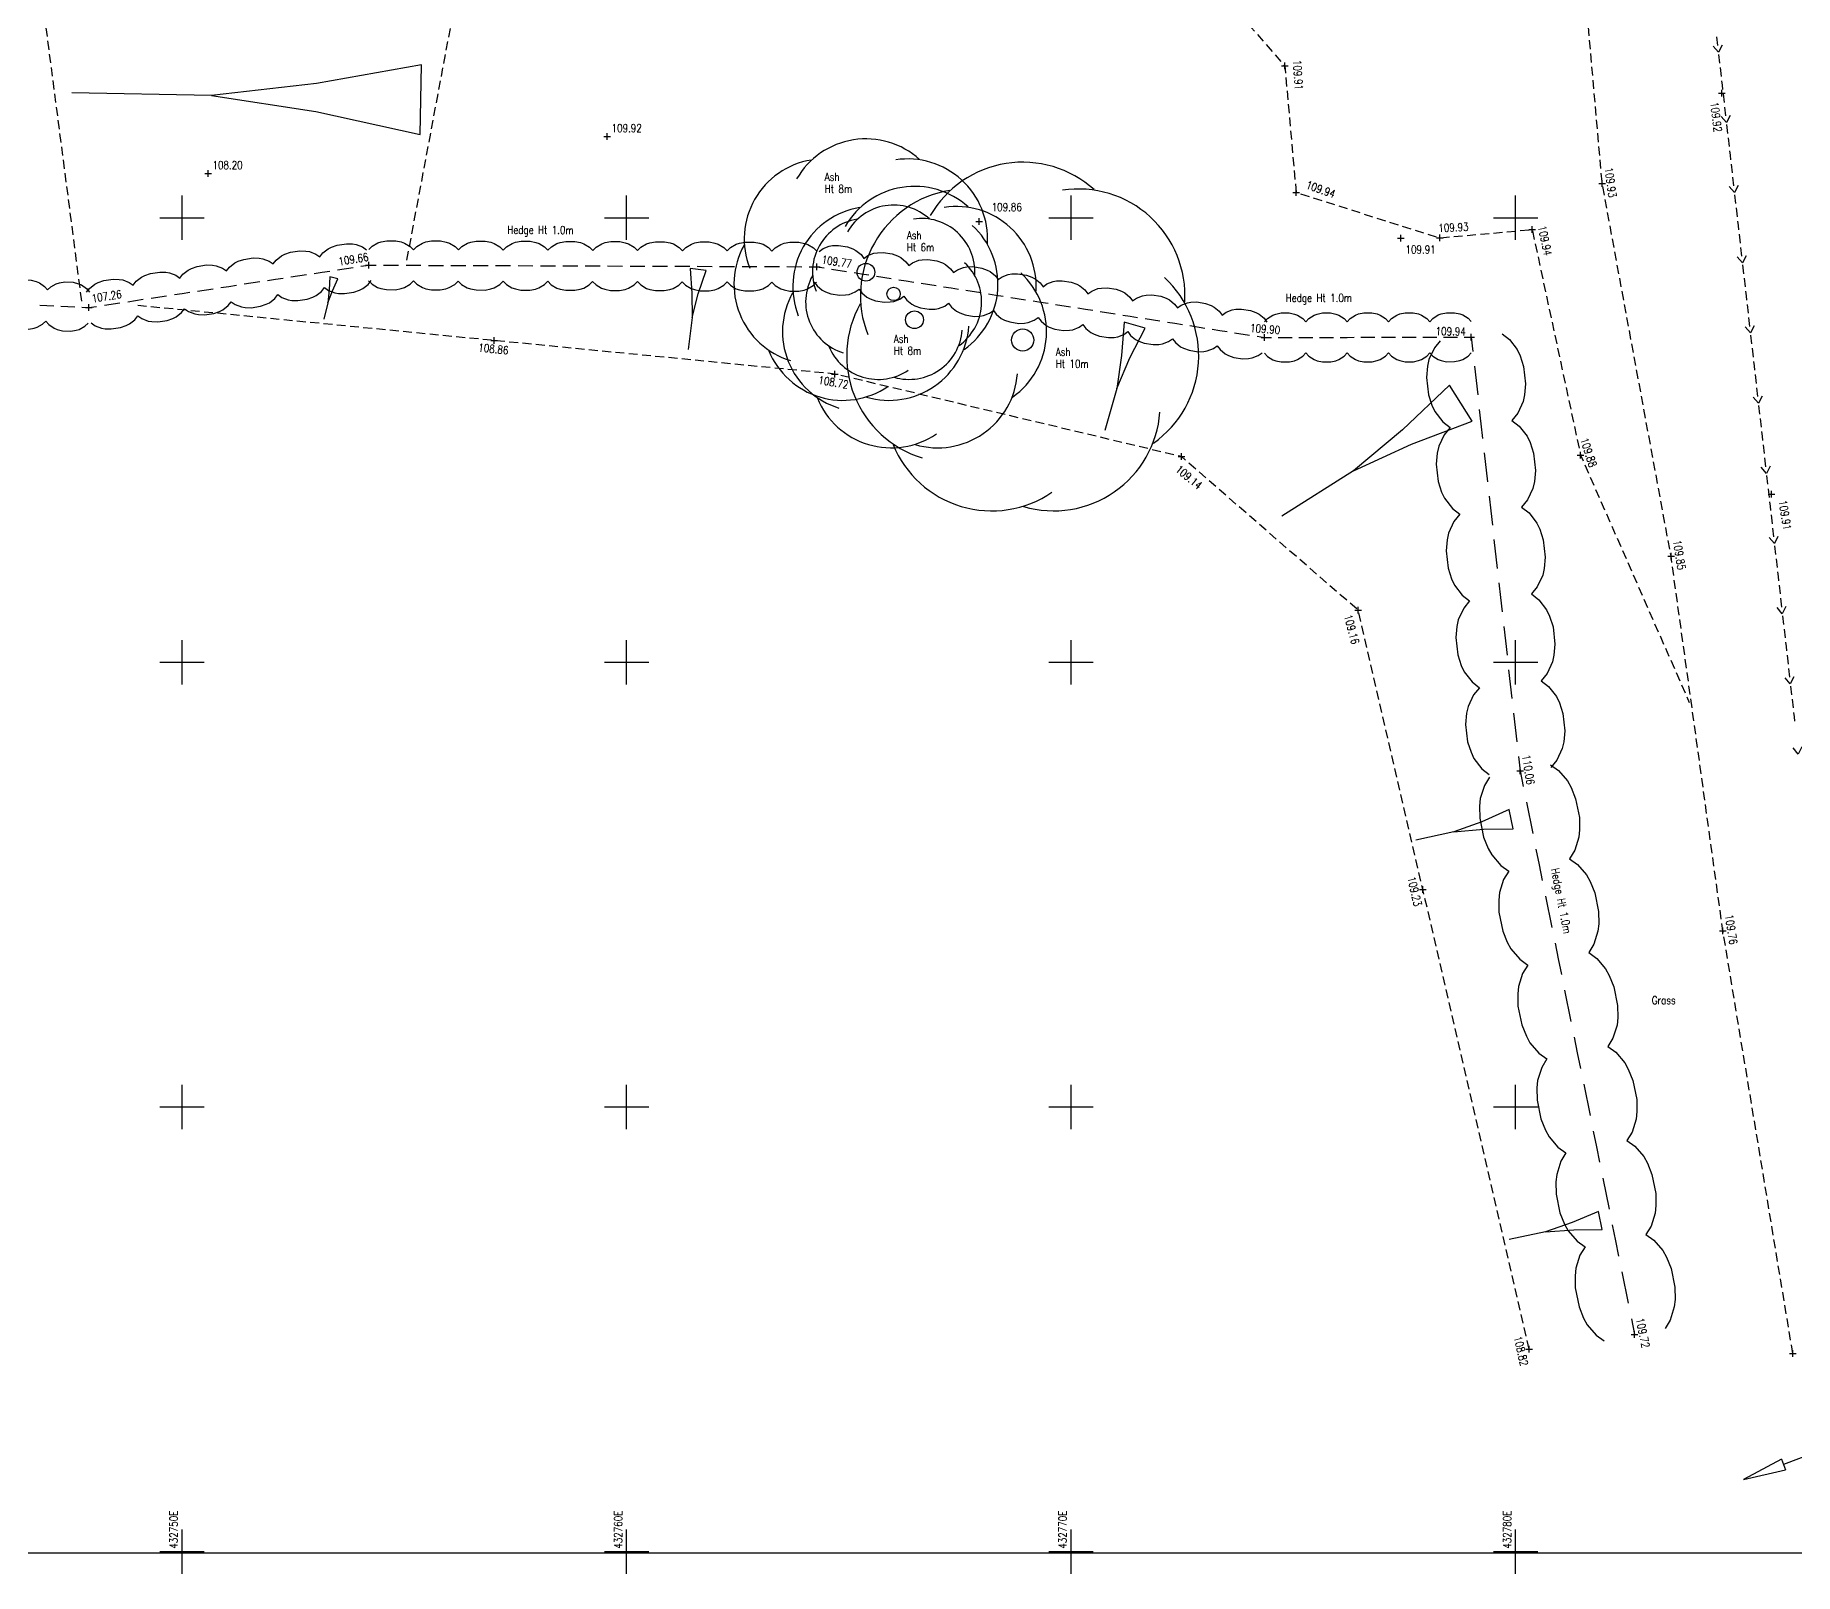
# Model space of a CAD drawing. Extents: x 432717 to 432821, y 221800 to 221881.
# Drawn here: x 432746.69 to 432786.28, y 221799.5 to 221834.1 of the extents above; entities that cross this region are included whole.
import ezdxf
from ezdxf.enums import TextEntityAlignment as Align

# ---------------------------------------------------------------- set-up
doc = ezdxf.new("R2010")
doc.units = 0
doc.header["$LTSCALE"] = 0.1
doc.header["$MEASUREMENT"] = 0
doc.linetypes.add('Dashed', pattern=[3, 2, -1])
doc.layers.get('0').update_dxf_attribs({"linetype": 'CONTINUOUS'})
for name, color, linetype in [('SV_$_Grid', 7, 'CONTINUOUS'), ('SV_Drainage Text', 132, 'CONTINUOUS'), ('SV_Land Form Levels', 7, 'CONTINUOUS'), ('SV_Land Forms', 7, 'CONTINUOUS'), ('SV_Levels (Spot)', 1, 'CONTINUOUS'), ('SV_Misc Text', 7, 'CONTINUOUS'), ('SV_Road Channels', 2, 'CONTINUOUS'), ('SV_Road Levels', 7, 'CONTINUOUS'), ('SV_Trees', 3, 'CONTINUOUS'), ('SV_Trees Text', 3, 'CONTINUOUS'), ('SV_Vegetation', 3, 'CONTINUOUS'), ('SV_Vegetation Levels', 7, 'CONTINUOUS')]:
    doc.layers.add(name, color=color, linetype=linetype)
doc.styles.add('Default', font='RomanS', dxfattribs={"width": 0.8})

# ---------------------------------------------------------------- blocks, each defined once
blk = doc.blocks.new('PT_PLUS')
at = {"color": 0, "linetype": 'Continuous', "flags": 128}
for points in [[(-0.5, 0), (0.5, 0)], [(0, -0.5), (0, 0.5)]]:
    blk.add_lwpolyline(points, dxfattribs=at)
blk = doc.blocks.new('GLOBAL CANOPY')
at = {"color": 62, "linetype": 'Continuous'}
for centre, start, end in [((0.000032, 0.399949), 48, 150), ((-0.312751, 0.249357), 99.4, 201.4), ((0.312815, 0.249357), -3.4, 98.6), ((0.39001, -0.089024), -54.8, 47.2), ((-0.389946, -0.089024), 150.9, 252.9), ((0.173622, -0.360409), -106.3, -4.3), ((-0.173558, -0.360409), -157.7, -55.7)]:
    blk.add_arc(centre, 0.599967, start, end, dxfattribs=at)
blk = doc.blocks.new('ARROW FOUL')
at = {"color": 32, "linetype": 'Continuous', "flags": 128}
for points in [[(0.144394, 0), (0, 0)], [(0.144394, 0), (1.383377, 0)], [(2.063735, 0), (1.383377, 0.093452)], [(1.383377, -0.089226), (1.383377, 0.093452)], [(1.383377, -0.089226), (2.063735, 0)]]:
    blk.add_lwpolyline(points, dxfattribs=at)
blk = doc.blocks.new('GLOBALTADPOLE')
at = {"color": 8, "linetype": 'Continuous', "flags": 128}
for points in [[(0.021, 0.0028), (0, 0.007)], [(0, 0.007), (0, -0.007)], [(0.042, 0), (0.021, 0.0028)], [(0.021, -0.0028), (0.042, 0)], [(0.042, 0), (0.07, 0)], [(0, -0.007), (0.021, -0.0028)]]:
    blk.add_lwpolyline(points, dxfattribs=at)

msp = doc.modelspace()

# ---------------------------------------------------------------- linework, layer by layer
at = {"layer": 'SV_$_Grid', "color": 7, "linetype": 'Continuous', "flags": 128}
msp.add_lwpolyline([(432717.307774, 221799.962952), (432717.307774, 221880.642948), (432821.1047, 221880.642948), (432821.1047, 221799.962952)], close=True, dxfattribs=at)
for points in [[(432750, 221829.5), (432750, 221830.5)], [(432760, 221829.5), (432760, 221830.5)], [(432770, 221829.5), (432770, 221830.5)], [(432780, 221829.5), (432780, 221830.5)], [(432749.5, 221830), (432750.5, 221830)], [(432759.5, 221830), (432760.5, 221830)], [(432769.5, 221830), (432770.5, 221830)], [(432779.5, 221830), (432780.5, 221830)], [(432750, 221819.5), (432750, 221820.5)], [(432760, 221819.5), (432760, 221820.5)], [(432770, 221819.5), (432770, 221820.5)], [(432780, 221819.5), (432780, 221820.5)], [(432749.5, 221820), (432750.5, 221820)], [(432759.5, 221820), (432760.5, 221820)], [(432769.5, 221820), (432770.5, 221820)], [(432779.5, 221820), (432780.5, 221820)], [(432750, 221809.5), (432750, 221810.5)], [(432760, 221809.5), (432760, 221810.5)], [(432770, 221809.5), (432770, 221810.5)], [(432780, 221809.5), (432780, 221810.5)], [(432749.5, 221810), (432750.5, 221810)], [(432759.5, 221810), (432760.5, 221810)], [(432769.5, 221810), (432770.5, 221810)], [(432779.5, 221810), (432780.5, 221810)], [(432750, 221799.5), (432750, 221800.5)], [(432750, 221799.962952), (432750, 221800.462952)], [(432760, 221799.5), (432760, 221800.5)], [(432760, 221799.962952), (432760, 221800.462952)], [(432770, 221799.5), (432770, 221800.5)], [(432770, 221799.962952), (432770, 221800.462952)], [(432780, 221799.5), (432780, 221800.5)], [(432780, 221799.962952), (432780, 221800.462952)], [(432749.5, 221800), (432750.5, 221800)], [(432759.5, 221800), (432760.5, 221800)], [(432769.5, 221800), (432770.5, 221800)], [(432779.5, 221800), (432780.5, 221800)]]:
    msp.add_lwpolyline(points, dxfattribs=at)
at = {"layer": 'SV_Drainage Text', "color": 32, "linetype": 'Continuous'}
for p, q in [((432784.522946, 221834.067028), (432784.545396, 221833.869936)), ((432784.568031, 221833.671221), (432784.590481, 221833.474129)), ((432784.601706, 221833.375583), (432784.624156, 221833.17849)), ((432784.669056, 221832.784306), (432784.691506, 221832.587213)), ((432784.702732, 221832.488667), (432784.725182, 221832.291575)), ((432784.747817, 221832.09286), (432784.770267, 221831.895767)), ((432784.781492, 221831.797221), (432784.803942, 221831.600129)), ((432784.848842, 221831.205944), (432784.871292, 221831.008852)), ((432784.882517, 221830.910306), (432784.904967, 221830.713213)), ((432784.927602, 221830.514498), (432784.950052, 221830.317406)), ((432784.961277, 221830.21886), (432784.983727, 221830.021767)), ((432785.028628, 221829.627583), (432785.051078, 221829.43049)), ((432785.062303, 221829.331944), (432785.084753, 221829.134852)), ((432785.107388, 221828.936137), (432785.129838, 221828.739044)), ((432785.141063, 221828.640498), (432785.163513, 221828.443406)), ((432785.208413, 221828.049221), (432785.230863, 221827.852129)), ((432785.242088, 221827.753583), (432785.264538, 221827.55649)), ((432785.287173, 221827.357775), (432785.309623, 221827.160683)), ((432785.320848, 221827.062137), (432785.343299, 221826.865044)), ((432785.388199, 221826.47086), (432785.410649, 221826.273767)), ((432785.421874, 221826.175221), (432785.444324, 221825.978129)), ((432785.466959, 221825.779414), (432785.489409, 221825.582322)), ((432785.500634, 221825.483775), (432785.523084, 221825.286683)), ((432785.567984, 221824.892498), (432785.590434, 221824.695406)), ((432785.601659, 221824.59686), (432785.62411, 221824.399767)), ((432785.646744, 221824.201052), (432785.669195, 221824.00396)), ((432785.68042, 221823.905414), (432785.70287, 221823.708322)), ((432785.74777, 221823.314137), (432785.77022, 221823.117045)), ((432785.781445, 221823.018498), (432785.803895, 221822.821406)), ((432785.82653, 221822.622691), (432785.84898, 221822.425599)), ((432785.860205, 221822.327052), (432785.882655, 221822.12996)), ((432785.927555, 221821.735775), (432785.950006, 221821.538683)), ((432785.961231, 221821.440137), (432785.983681, 221821.243045)), ((432786.006316, 221821.04433), (432786.028766, 221820.847237)), ((432786.039991, 221820.748691), (432786.062441, 221820.551599)), ((432786.107341, 221820.157414), (432786.129791, 221819.960322)), ((432786.141016, 221819.861775), (432786.163466, 221819.664683)), ((432786.186101, 221819.465968), (432786.208551, 221819.268876)), ((432786.219776, 221819.17033), (432786.242226, 221818.973237))]:
    msp.add_line(p, q, dxfattribs=at)
at = {"layer": 'SV_Drainage Text', "color": 32, "linetype": 'Continuous', "flags": 128}
for points in [[(432784.644834, 221833.880544), (432784.562453, 221833.72019), (432784.446119, 221833.857909)], [(432784.635381, 221833.079944), (432784.646606, 221832.981398), (432784.657831, 221832.882852)], [(432784.82462, 221832.302182), (432784.742239, 221832.141828), (432784.625905, 221832.279547)], [(432784.815167, 221831.501583), (432784.826392, 221831.403036), (432784.837617, 221831.30449)], [(432785.004406, 221830.723821), (432784.922024, 221830.563467), (432784.805691, 221830.701186)], [(432784.994952, 221829.923221), (432785.006177, 221829.824675), (432785.017403, 221829.726129)], [(432785.184191, 221829.145459), (432785.10181, 221828.985106), (432784.985476, 221829.122824)], [(432785.174738, 221828.34486), (432785.185963, 221828.246314), (432785.197188, 221828.147767)], [(432785.363977, 221827.567098), (432785.281595, 221827.406744), (432785.165262, 221827.544463)], [(432785.354524, 221826.766498), (432785.365749, 221826.667952), (432785.376974, 221826.569406)], [(432785.543762, 221825.988736), (432785.461381, 221825.828383), (432785.345047, 221825.966102)], [(432785.534309, 221825.188137), (432785.545534, 221825.089591), (432785.556759, 221824.991044)], [(432785.723548, 221824.410375), (432785.641167, 221824.250021), (432785.524833, 221824.38774)], [(432785.714095, 221823.609775), (432785.72532, 221823.511229), (432785.736545, 221823.412683)], [(432785.903333, 221822.832014), (432785.820952, 221822.67166), (432785.704618, 221822.809379)], [(432785.89388, 221822.031414), (432785.905105, 221821.932868), (432785.91633, 221821.834322)], [(432786.083119, 221821.253652), (432786.000738, 221821.093298), (432785.884404, 221821.231017)], [(432786.073666, 221820.453052), (432786.084891, 221820.354506), (432786.096116, 221820.25596)], [(432786.262905, 221819.675291), (432786.180523, 221819.514937), (432786.06419, 221819.652656)], [(432786.253451, 221818.874691), (432786.264676, 221818.776145), (432786.275902, 221818.677599)], [(432786.44269, 221818.096929), (432786.360309, 221817.936575), (432786.243975, 221818.074294)]]:
    msp.add_lwpolyline(points, dxfattribs=at)
at = {"layer": 'SV_Land Forms', "color": 1, "linetype": 'Dashed', "flags": 128}
msp.add_lwpolyline([(432777.267619, 221847.172699), (432776.842158, 221846.221104), (432771.738694, 221845.625754), (432769.017029, 221843.382939), (432762.47134, 221843.304265), (432758.828403, 221840.108615), (432756.094106, 221834.611227), (432755.044416, 221829.017397)], dxfattribs=at)
at = {"layer": 'SV_Land Forms', "color": 4, "linetype": 'Dashed', "flags": 128}
for points in [[(432747.742827, 221828.12488), (432746.751982, 221835.7354), (432747.843105, 221842.029819), (432750.462642, 221845.34694), (432753.094537, 221846.469512)], [(432780.308847, 221804.554189), (432777.91431, 221814.890713), (432776.459452, 221821.170916), (432772.482515, 221824.626161), (432764.685415, 221826.484411), (432757.021752, 221827.237292), (432748.92396, 221828.032821)]]:
    msp.add_lwpolyline(points, dxfattribs=at)
at = {"layer": 'SV_Road Channels', "color": 3, "linetype": 'Dashed', "flags": 128}
for points in [[(432786.236869, 221804.455655), (432784.664293, 221813.962052), (432783.496832, 221822.385686), (432781.949155, 221830.766205), (432781.347178, 221837.572947), (432781.139751, 221843.3598), (432781.148811, 221845.769522), (432781.005212, 221846.454196), (432780.51232, 221846.860531), (432780.020513, 221847.154529), (432779.899226, 221847.345797), (432779.95065, 221847.768362), (432780.776668, 221848.985313), (432781.30398, 221850.486085), (432781.632419, 221852.769767)], [(432780.985619, 221842.882459), (432778.762515, 221842.438058), (432775.006633, 221842.145456), (432774.60885, 221840.851776), (432772.833545, 221840.085941), (432773.476416, 221834.928957), (432774.80789, 221833.416098), (432775.062602, 221830.565993), (432778.292036, 221829.547009), (432780.372241, 221829.732847), (432781.461189, 221824.660355), (432783.907445, 221819.097998)]]:
    msp.add_lwpolyline(points, dxfattribs=at)
at = {"layer": 'SV_Trees', "color": 32, "linetype": 'Continuous'}
for centre, radius in [((432765.384298, 221828.77321), 0.2), ((432766.007686, 221828.284031), 0.15), ((432766.477221, 221827.70487), 0.2), ((432768.91112, 221827.247989), 0.25)]:
    msp.add_circle(centre, radius, dxfattribs=at)
at = {"layer": 'SV_Vegetation', "color": 92, "linetype": 'Continuous'}
for p, q in [((432753.498345, 221828.82697), (432753.84782, 221828.879923)), ((432754.023082, 221828.90648), (432754.198344, 221828.933036)), ((432754.198344, 221828.933036), (432754.365645, 221828.932442)), ((432754.533952, 221828.931844), (432754.86956, 221828.930652)), ((432755.541784, 221828.928263), (432755.877392, 221828.927071)), ((432756.549616, 221828.924683), (432756.885224, 221828.92349)), ((432757.557448, 221828.921102), (432757.893056, 221828.91991)), ((432758.56528, 221828.917521), (432758.900888, 221828.916329)), ((432759.573112, 221828.913941), (432759.90872, 221828.912748)), ((432760.580944, 221828.91036), (432760.916552, 221828.909168)), ((432761.588776, 221828.906779), (432761.924384, 221828.905587)), ((432762.596607, 221828.903199), (432762.932215, 221828.902006)), ((432763.604439, 221828.899618), (432763.940047, 221828.898426)), ((432764.276663, 221828.89723), (432764.443902, 221828.870826)), ((432751.399397, 221828.508929), (432751.748872, 221828.561883)), ((432752.448871, 221828.667949), (432752.798346, 221828.720903)), ((432764.612148, 221828.844264), (432764.947633, 221828.791298)), ((432765.61961, 221828.685207), (432765.955095, 221828.632241)), ((432766.627072, 221828.526151), (432766.962557, 221828.473185)), ((432748.250974, 221828.031867), (432748.600449, 221828.084821)), ((432749.300449, 221828.190888), (432749.649923, 221828.243842)), ((432750.349923, 221828.349908), (432750.699398, 221828.402862)), ((432767.634534, 221828.367094), (432767.970019, 221828.314128)), ((432768.641996, 221828.208038), (432768.977481, 221828.155072)), ((432747.269636, 221828.009425), (432747.585094, 221827.994192)), ((432747.743297, 221827.986553), (432747.901499, 221827.978913)), ((432747.901499, 221827.978913), (432748.075712, 221828.005311)), ((432769.649458, 221828.048981), (432769.984943, 221827.996015)), ((432770.65692, 221827.889925), (432770.992405, 221827.836959)), ((432771.664382, 221827.730868), (432771.999867, 221827.677902)), ((432772.671844, 221827.571812), (432773.007329, 221827.518846)), ((432773.679306, 221827.412755), (432774.014791, 221827.359789)), ((432774.183037, 221827.333227), (432774.351284, 221827.306664)), ((432774.351284, 221827.306664), (432774.505636, 221827.306861)), ((432774.660919, 221827.307058), (432774.970554, 221827.307452)), ((432775.590753, 221827.30824), (432775.900388, 221827.308634)), ((432776.520588, 221827.309422), (432776.830223, 221827.309815)), ((432777.450423, 221827.310604), (432777.760058, 221827.310997)), ((432778.380258, 221827.311786), (432778.689893, 221827.312179)), ((432778.845175, 221827.312377), (432779.000458, 221827.312574)), ((432779.000458, 221827.312574), (432779.036989, 221826.988676)), ((432779.073739, 221826.662826), (432779.147021, 221826.013078)), ((432779.293804, 221824.711631), (432779.367086, 221824.061882)), ((432779.51387, 221822.760435), (432779.587151, 221822.110687)), ((432779.733935, 221820.80924), (432779.807216, 221820.159492)), ((432779.954, 221818.858044), (432780.027281, 221818.208296)), ((432780.064032, 221817.882447), (432780.100783, 221817.556597)), ((432780.100783, 221817.556597), (432780.172054, 221817.20586)), ((432780.243755, 221816.85301), (432780.386728, 221816.149423)), ((432780.673101, 221814.740136), (432780.816074, 221814.036549)), ((432781.102448, 221812.627262), (432781.24542, 221811.923675)), ((432781.531794, 221810.514389), (432781.674766, 221809.810802)), ((432781.96114, 221808.401515), (432782.104112, 221807.697928)), ((432782.390486, 221806.288641), (432782.533458, 221805.585054)), ((432782.605159, 221805.232204), (432782.67686, 221804.879354))]:
    msp.add_line(p, q, dxfattribs=at)
at = {"layer": 'SV_Vegetation', "color": 92, "linetype": 'Continuous', "flags": 128}
for points in [[(432753.096435, 221829.120066), (432753.16391, 221829.206146), (432753.283858, 221829.300177), (432753.358823, 221829.336821), (432753.486262, 221829.381417), (432753.696157, 221829.413221), (432753.831087, 221829.408381), (432753.913543, 221829.395589), (432754.055963, 221829.341313), (432754.14591, 221829.279086)], [(432754.199588, 221829.283034), (432754.275442, 221829.357765), (432754.401687, 221829.432317), (432754.477363, 221829.457048), (432754.603431, 221829.481601), (432754.804998, 221829.480884), (432754.930888, 221829.455437), (432755.006386, 221829.430169), (432755.132099, 221829.354721), (432755.20742, 221829.279453)], [(432755.20742, 221829.279453), (432755.283274, 221829.354184), (432755.409519, 221829.428736), (432755.485195, 221829.453468), (432755.611263, 221829.47802), (432755.812829, 221829.477304), (432755.93872, 221829.451856), (432756.014218, 221829.426588), (432756.139931, 221829.351141), (432756.215252, 221829.275873)], [(432756.215252, 221829.275873), (432756.291106, 221829.350604), (432756.417351, 221829.425156), (432756.493027, 221829.449887), (432756.619095, 221829.474439), (432756.820661, 221829.473723), (432756.946552, 221829.448276), (432757.02205, 221829.423007), (432757.147763, 221829.34756), (432757.223084, 221829.272292)], [(432757.223084, 221829.272292), (432757.298937, 221829.347023), (432757.425183, 221829.421575), (432757.500859, 221829.446306), (432757.626927, 221829.470859), (432757.828493, 221829.470142), (432757.954383, 221829.444695), (432758.029882, 221829.419427), (432758.155594, 221829.343979), (432758.230915, 221829.268711)], [(432758.230915, 221829.268711), (432758.306769, 221829.343442), (432758.433015, 221829.417994), (432758.508691, 221829.442726), (432758.634759, 221829.467278), (432758.836325, 221829.466562), (432758.962215, 221829.441114), (432759.037714, 221829.415846), (432759.163426, 221829.340399), (432759.238747, 221829.265131)], [(432759.238747, 221829.265131), (432759.314601, 221829.339862), (432759.440847, 221829.414414), (432759.516523, 221829.439145), (432759.642591, 221829.463697), (432759.844157, 221829.462981), (432759.970047, 221829.437534), (432760.045546, 221829.412265), (432760.171258, 221829.336818), (432760.246579, 221829.26155)], [(432760.246579, 221829.26155), (432760.322433, 221829.336281), (432760.448678, 221829.410833), (432760.524355, 221829.435564), (432760.650422, 221829.460117), (432760.851989, 221829.4594), (432760.977879, 221829.433953), (432761.053378, 221829.408685), (432761.17909, 221829.333237), (432761.254411, 221829.257969)], [(432761.254411, 221829.257969), (432761.330265, 221829.3327), (432761.45651, 221829.407252), (432761.532187, 221829.431984), (432761.658254, 221829.456536), (432761.859821, 221829.45582), (432761.985711, 221829.430372), (432762.061209, 221829.405104), (432762.186922, 221829.329657), (432762.262243, 221829.254389)], [(432762.262243, 221829.254389), (432762.338097, 221829.32912), (432762.464342, 221829.403672), (432762.540018, 221829.428403), (432762.666086, 221829.452955), (432762.867653, 221829.452239), (432762.993543, 221829.426792), (432763.069041, 221829.401523), (432763.194754, 221829.326076), (432763.270075, 221829.250808)], [(432763.270075, 221829.250808), (432763.345929, 221829.325539), (432763.472174, 221829.400091), (432763.54785, 221829.424822), (432763.673918, 221829.449375), (432763.875484, 221829.448658), (432764.001375, 221829.423211), (432764.076873, 221829.397943), (432764.202586, 221829.322495), (432764.277907, 221829.247227)], [(432764.331245, 221829.242947), (432764.4185, 221829.305101), (432764.556129, 221829.359301), (432764.635587, 221829.372066), (432764.765419, 221829.376878), (432764.966911, 221829.345067), (432765.088945, 221829.30049), (432765.160606, 221829.263867), (432765.274843, 221829.169903), (432765.338707, 221829.083891)], [(432749.948013, 221828.643004), (432750.015487, 221828.729084), (432750.135436, 221828.823116), (432750.210401, 221828.85976), (432750.33784, 221828.904355), (432750.547735, 221828.93616), (432750.682664, 221828.931319), (432750.76512, 221828.918528), (432750.90754, 221828.864252), (432750.997487, 221828.802025)], [(432750.997487, 221828.802025), (432751.064962, 221828.888105), (432751.18491, 221828.982136), (432751.259875, 221829.01878), (432751.387314, 221829.063376), (432751.597209, 221829.09518), (432751.732138, 221829.09034), (432751.814594, 221829.077548), (432751.957015, 221829.023272), (432752.046961, 221828.961045)], [(432752.046961, 221828.961045), (432752.114436, 221829.047125), (432752.234384, 221829.141157), (432752.309349, 221829.177801), (432752.436788, 221829.222396), (432752.646683, 221829.2542), (432752.781613, 221829.24936), (432752.864068, 221829.236569), (432753.006489, 221829.182293), (432753.096435, 221829.120066)], [(432755.037868, 221828.930054), (432755.206176, 221828.929456), (432755.373476, 221828.928861)], [(432756.0457, 221828.926473), (432756.214008, 221828.925875), (432756.381308, 221828.925281)], [(432757.053532, 221828.922892), (432757.22184, 221828.922294), (432757.38914, 221828.9217)], [(432758.061364, 221828.919312), (432758.229672, 221828.918714), (432758.396972, 221828.918119)], [(432759.069196, 221828.915731), (432759.237504, 221828.915133), (432759.404804, 221828.914539)], [(432760.077028, 221828.91215), (432760.245336, 221828.911552), (432760.412636, 221828.910958)], [(432761.08486, 221828.90857), (432761.253168, 221828.907972), (432761.420468, 221828.907377)], [(432762.092691, 221828.904989), (432762.260999, 221828.904391), (432762.428299, 221828.903797)], [(432763.100523, 221828.901408), (432763.268831, 221828.90081), (432763.436131, 221828.900216)], [(432764.108355, 221828.897828), (432764.276663, 221828.89723), (432764.276663, 221828.89723)], [(432765.338707, 221829.083891), (432765.425962, 221829.146044), (432765.563591, 221829.200245), (432765.643049, 221829.213009), (432765.772881, 221829.217821), (432765.974373, 221829.18601), (432766.096407, 221829.141434), (432766.168068, 221829.104811), (432766.282305, 221829.010846), (432766.346169, 221828.924834)], [(432766.346169, 221828.924834), (432766.433424, 221828.986988), (432766.571053, 221829.041188), (432766.650511, 221829.053953), (432766.780343, 221829.058765), (432766.981835, 221829.026954), (432767.103869, 221828.982377), (432767.17553, 221828.945754), (432767.289767, 221828.85179), (432767.353631, 221828.765778)], [(432767.353631, 221828.765778), (432767.440886, 221828.827931), (432767.578515, 221828.882131), (432767.657973, 221828.894896), (432767.787805, 221828.899708), (432767.989297, 221828.867897), (432768.111331, 221828.823321), (432768.182992, 221828.786698), (432768.297229, 221828.692733), (432768.361093, 221828.606721)], [(432746.023739, 221828.419995), (432746.098405, 221828.491477), (432746.220438, 221828.560672), (432746.292693, 221828.582212), (432746.412314, 221828.601464), (432746.601778, 221828.592316), (432746.718987, 221828.561627), (432746.78883, 221828.533225), (432746.903628, 221828.452594), (432746.97106, 221828.374251)], [(432746.97106, 221828.374251), (432747.045726, 221828.445732), (432747.167759, 221828.514927), (432747.240014, 221828.536467), (432747.359634, 221828.55572), (432747.549099, 221828.546571), (432747.666308, 221828.515882), (432747.736151, 221828.48748), (432747.850949, 221828.40685), (432747.918381, 221828.328506)], [(432747.849065, 221828.324963), (432747.916539, 221828.411044), (432748.036487, 221828.505075), (432748.111453, 221828.541719), (432748.238891, 221828.586314), (432748.448786, 221828.618119), (432748.583716, 221828.613278), (432748.666172, 221828.600487), (432748.808592, 221828.546211), (432748.898539, 221828.483984)], [(432748.898539, 221828.483984), (432748.966013, 221828.570064), (432749.085962, 221828.664095), (432749.160927, 221828.70074), (432749.288366, 221828.745335), (432749.49826, 221828.777139), (432749.63319, 221828.772299), (432749.715646, 221828.759507), (432749.858066, 221828.705231), (432749.948013, 221828.643004)], [(432750.87466, 221828.429418), (432751.049922, 221828.455975), (432751.224135, 221828.482372)], [(432751.924134, 221828.588439), (432752.099396, 221828.614995), (432752.273609, 221828.641393)], [(432752.973608, 221828.747459), (432753.14887, 221828.774016), (432753.323083, 221828.800413)], [(432753.201305, 221828.427966), (432753.291252, 221828.365739), (432753.433672, 221828.311463), (432753.516128, 221828.298671), (432753.651058, 221828.293831), (432753.860952, 221828.325635), (432753.988391, 221828.370231), (432754.063357, 221828.406875), (432754.183305, 221828.500906), (432754.250779, 221828.586986)], [(432754.197101, 221828.583038), (432754.272422, 221828.50777), (432754.398134, 221828.432323), (432754.473633, 221828.407055), (432754.599523, 221828.381607), (432754.801089, 221828.380891), (432754.927157, 221828.405444), (432755.002834, 221828.430175), (432755.129079, 221828.504727), (432755.204933, 221828.579458)], [(432755.204933, 221828.579458), (432755.280254, 221828.50419), (432755.405966, 221828.428743), (432755.481465, 221828.403474), (432755.607355, 221828.378027), (432755.808921, 221828.377311), (432755.934989, 221828.401863), (432756.010665, 221828.426594), (432756.136911, 221828.501146), (432756.212765, 221828.575877)], [(432756.212765, 221828.575877), (432756.288086, 221828.500609), (432756.413798, 221828.425162), (432756.489297, 221828.399894), (432756.615187, 221828.374446), (432756.816753, 221828.37373), (432756.942821, 221828.398282), (432757.018497, 221828.423014), (432757.144743, 221828.497565), (432757.220597, 221828.572296)], [(432757.220597, 221828.572296), (432757.295917, 221828.497028), (432757.42163, 221828.421581), (432757.497129, 221828.396313), (432757.623019, 221828.370865), (432757.824585, 221828.370149), (432757.950653, 221828.394702), (432758.026329, 221828.419433), (432758.152575, 221828.493985), (432758.228428, 221828.568716)], [(432758.228428, 221828.568716), (432758.303749, 221828.493448), (432758.429462, 221828.418001), (432758.50496, 221828.392732), (432758.630851, 221828.367285), (432758.832417, 221828.366569), (432758.958485, 221828.391121), (432759.034161, 221828.415852), (432759.160406, 221828.490404), (432759.23626, 221828.565135)], [(432759.23626, 221828.565135), (432759.311581, 221828.489867), (432759.437294, 221828.41442), (432759.512792, 221828.389152), (432759.638682, 221828.363704), (432759.840249, 221828.362988), (432759.966317, 221828.38754), (432760.041993, 221828.412272), (432760.168238, 221828.486823), (432760.244092, 221828.561554)], [(432760.244092, 221828.561554), (432760.319413, 221828.486286), (432760.445126, 221828.410839), (432760.520624, 221828.385571), (432760.646514, 221828.360123), (432760.848081, 221828.359407), (432760.974149, 221828.38396), (432761.049825, 221828.408691), (432761.17607, 221828.483243), (432761.251924, 221828.557974)], [(432761.251924, 221828.557974), (432761.327245, 221828.482706), (432761.452957, 221828.407259), (432761.528456, 221828.38199), (432761.654346, 221828.356543), (432761.855913, 221828.355827), (432761.98198, 221828.380379), (432762.057657, 221828.40511), (432762.183902, 221828.479662), (432762.259756, 221828.554393)], [(432762.259756, 221828.554393), (432762.335077, 221828.479125), (432762.460789, 221828.403678), (432762.536288, 221828.37841), (432762.662178, 221828.352962), (432762.863744, 221828.352246), (432762.989812, 221828.376798), (432763.065488, 221828.40153), (432763.191734, 221828.476081), (432763.267588, 221828.550812)], [(432763.267588, 221828.550812), (432763.342909, 221828.475544), (432763.468621, 221828.400097), (432763.54412, 221828.374829), (432763.67001, 221828.349381), (432763.871576, 221828.348665), (432763.997644, 221828.373218), (432764.07332, 221828.397949), (432764.199566, 221828.472501), (432764.27542, 221828.547232)], [(432764.222082, 221828.551512), (432764.285945, 221828.4655), (432764.400182, 221828.371536), (432764.471843, 221828.334912), (432764.593877, 221828.290336), (432764.79537, 221828.258525), (432764.925201, 221828.263337), (432765.004659, 221828.276102), (432765.142288, 221828.330302), (432765.229544, 221828.392455)], [(432765.115879, 221828.764736), (432765.284125, 221828.738173), (432765.451364, 221828.71177)], [(432766.123341, 221828.605679), (432766.291587, 221828.579117), (432766.458826, 221828.552713)], [(432768.361093, 221828.606721), (432768.448348, 221828.668875), (432768.585977, 221828.723075), (432768.665435, 221828.73584), (432768.795267, 221828.740652), (432768.996759, 221828.708841), (432769.118793, 221828.664264), (432769.190454, 221828.627641), (432769.304691, 221828.533677), (432769.368555, 221828.447665)], [(432769.368555, 221828.447665), (432769.45581, 221828.509818), (432769.593439, 221828.564018), (432769.672897, 221828.576783), (432769.802729, 221828.581595), (432770.004221, 221828.549784), (432770.126255, 221828.505208), (432770.197916, 221828.468585), (432770.312153, 221828.37462), (432770.376017, 221828.288608)], [(432748.775711, 221828.111378), (432748.950974, 221828.137934), (432749.125186, 221828.164331)], [(432749.825186, 221828.270398), (432750.000448, 221828.296954), (432750.17466, 221828.323352)], [(432750.052883, 221827.950904), (432750.142829, 221827.888677), (432750.28525, 221827.834401), (432750.367705, 221827.82161), (432750.502635, 221827.81677), (432750.71253, 221827.848574), (432750.839969, 221827.893169), (432750.914934, 221827.929814), (432751.034882, 221828.023845), (432751.102357, 221828.109925)], [(432751.102357, 221828.109925), (432751.192303, 221828.047698), (432751.334724, 221827.993422), (432751.41718, 221827.980631), (432751.552109, 221827.97579), (432751.762004, 221828.007594), (432751.889443, 221828.05219), (432751.964408, 221828.088834), (432752.084356, 221828.182865), (432752.151831, 221828.268945)], [(432752.151831, 221828.268945), (432752.241778, 221828.206718), (432752.384198, 221828.152442), (432752.466654, 221828.139651), (432752.601583, 221828.134811), (432752.811478, 221828.166615), (432752.938917, 221828.21121), (432753.013882, 221828.247855), (432753.133831, 221828.341886), (432753.201305, 221828.427966)], [(432765.229544, 221828.392455), (432765.293407, 221828.306444), (432765.407644, 221828.212479), (432765.479305, 221828.175856), (432765.601339, 221828.131279), (432765.802832, 221828.099468), (432765.932663, 221828.10428), (432766.012121, 221828.117045), (432766.14975, 221828.171245), (432766.237006, 221828.233399)], [(432766.237006, 221828.233399), (432766.300869, 221828.147387), (432766.415106, 221828.053423), (432766.486767, 221828.016799), (432766.608801, 221827.972223), (432766.810294, 221827.940412), (432766.940125, 221827.945224), (432767.019583, 221827.957989), (432767.157212, 221828.012189), (432767.244468, 221828.074342)], [(432767.130803, 221828.446622), (432767.299049, 221828.42006), (432767.466288, 221828.393657)], [(432768.138265, 221828.287566), (432768.306511, 221828.261004), (432768.47375, 221828.2346)], [(432769.145727, 221828.128509), (432769.313973, 221828.101947), (432769.481212, 221828.075544)], [(432770.376017, 221828.288608), (432770.463272, 221828.350762), (432770.600901, 221828.404962), (432770.68036, 221828.417727), (432770.810191, 221828.422539), (432771.011683, 221828.390728), (432771.133717, 221828.346151), (432771.205378, 221828.309528), (432771.319615, 221828.215564), (432771.383479, 221828.129552)], [(432771.383479, 221828.129552), (432771.470734, 221828.191705), (432771.608363, 221828.245905), (432771.687822, 221828.25867), (432771.817653, 221828.263482), (432772.019145, 221828.231671), (432772.141179, 221828.187095), (432772.21284, 221828.150472), (432772.327077, 221828.056507), (432772.390941, 221827.970495)], [(432772.390941, 221827.970495), (432772.478196, 221828.032649), (432772.615825, 221828.086849), (432772.695284, 221828.099614), (432772.825115, 221828.104426), (432773.026607, 221828.072615), (432773.148642, 221828.028038), (432773.220302, 221827.991415), (432773.334539, 221827.897451), (432773.398403, 221827.811439)], [(432745.989976, 221827.72081), (432746.057408, 221827.642466), (432746.172206, 221827.561835), (432746.242049, 221827.533434), (432746.359258, 221827.502745), (432746.548723, 221827.493596), (432746.668343, 221827.512849), (432746.740598, 221827.534389), (432746.862631, 221827.603583), (432746.937297, 221827.675065)], [(432746.795976, 221828.032297), (432746.954179, 221828.024658), (432747.111434, 221828.017064)], [(432747.953934, 221827.632864), (432748.043881, 221827.570636), (432748.186301, 221827.51636), (432748.268757, 221827.503569), (432748.403687, 221827.498729), (432748.613582, 221827.530533), (432748.741021, 221827.575128), (432748.815986, 221827.611773), (432748.935934, 221827.705804), (432749.003408, 221827.791884)], [(432749.003408, 221827.791884), (432749.093355, 221827.729657), (432749.235775, 221827.675381), (432749.318231, 221827.66259), (432749.453161, 221827.657749), (432749.663056, 221827.689553), (432749.790495, 221827.734149), (432749.86546, 221827.770793), (432749.985408, 221827.864824), (432750.052883, 221827.950904)], [(432767.244468, 221828.074342), (432767.308331, 221827.988331), (432767.422568, 221827.894366), (432767.494229, 221827.857743), (432767.616263, 221827.813166), (432767.817756, 221827.781355), (432767.947587, 221827.786167), (432768.027045, 221827.798932), (432768.164674, 221827.853132), (432768.25193, 221827.915286)], [(432768.25193, 221827.915286), (432768.315794, 221827.829274), (432768.43003, 221827.73531), (432768.501691, 221827.698686), (432768.623725, 221827.65411), (432768.825218, 221827.622299), (432768.955049, 221827.627111), (432769.034507, 221827.639876), (432769.172136, 221827.694076), (432769.259392, 221827.756229)], [(432769.259392, 221827.756229), (432769.323256, 221827.670217), (432769.437492, 221827.576253), (432769.509153, 221827.53963), (432769.631187, 221827.495053), (432769.83268, 221827.463242), (432769.962511, 221827.468054), (432770.04197, 221827.480819), (432770.179598, 221827.535019), (432770.266854, 221827.597173)], [(432770.153189, 221827.969453), (432770.321435, 221827.942891), (432770.488674, 221827.916487)], [(432771.160651, 221827.810396), (432771.328897, 221827.783834), (432771.496136, 221827.757431)], [(432773.398403, 221827.811439), (432773.485659, 221827.873592), (432773.623287, 221827.927792), (432773.702746, 221827.940557), (432773.832577, 221827.945369), (432774.034069, 221827.913558), (432774.156104, 221827.868982), (432774.227765, 221827.832358), (432774.342001, 221827.738394), (432774.405865, 221827.652382)], [(432774.350839, 221827.656664), (432774.420481, 221827.731753), (432774.536615, 221827.8069), (432774.606321, 221827.831989), (432774.722518, 221827.857137), (432774.908485, 221827.857373), (432775.024746, 221827.832521), (432775.094516, 221827.80761), (432775.210841, 221827.732757), (432775.280673, 221827.657846)], [(432775.280673, 221827.657846), (432775.350316, 221827.732935), (432775.46645, 221827.808082), (432775.536156, 221827.833171), (432775.652353, 221827.858319), (432775.83832, 221827.858555), (432775.954581, 221827.833703), (432776.024351, 221827.808792), (432776.140675, 221827.733939), (432776.210508, 221827.659028)], [(432776.210508, 221827.659028), (432776.280151, 221827.734117), (432776.396285, 221827.809264), (432776.46599, 221827.834353), (432776.582188, 221827.859501), (432776.768155, 221827.859737), (432776.884416, 221827.834885), (432776.954186, 221827.809973), (432777.07051, 221827.735121), (432777.140343, 221827.66021)], [(432777.140343, 221827.66021), (432777.209985, 221827.735299), (432777.326119, 221827.810446), (432777.395825, 221827.835535), (432777.512023, 221827.860683), (432777.69799, 221827.860919), (432777.814251, 221827.836067), (432777.88402, 221827.811155), (432778.000345, 221827.736303), (432778.070178, 221827.661392)], [(432778.070178, 221827.661392), (432778.13982, 221827.73648), (432778.255954, 221827.811628), (432778.32566, 221827.836717), (432778.441858, 221827.861865), (432778.627825, 221827.862101), (432778.744086, 221827.837249), (432778.813855, 221827.812337), (432778.93018, 221827.737485), (432779.000013, 221827.662574)], [(432746.937297, 221827.675065), (432747.004729, 221827.596722), (432747.119527, 221827.516091), (432747.18937, 221827.487689), (432747.306579, 221827.457), (432747.496043, 221827.447851), (432747.615664, 221827.467104), (432747.687919, 221827.488644), (432747.809952, 221827.557839), (432747.884618, 221827.629321)], [(432770.266854, 221827.597173), (432770.330718, 221827.511161), (432770.444954, 221827.417196), (432770.516615, 221827.380573), (432770.638649, 221827.335997), (432770.840142, 221827.304186), (432770.969973, 221827.308998), (432771.049432, 221827.321763), (432771.18706, 221827.375963), (432771.274316, 221827.438116)], [(432771.274316, 221827.438116), (432771.33818, 221827.352104), (432771.452416, 221827.25814), (432771.524077, 221827.221517), (432771.646111, 221827.17694), (432771.847604, 221827.145129), (432771.977435, 221827.149941), (432772.056894, 221827.162706), (432772.194522, 221827.216906), (432772.281778, 221827.27906)], [(432772.168113, 221827.65134), (432772.336359, 221827.624777), (432772.503598, 221827.598374)], [(432773.175575, 221827.492283), (432773.343821, 221827.465721), (432773.51106, 221827.439318)], [(432775.125836, 221827.307649), (432775.281118, 221827.307846), (432775.435471, 221827.308043)], [(432776.055671, 221827.308831), (432776.210953, 221827.309028), (432776.365306, 221827.309225)], [(432776.985506, 221827.310013), (432777.140788, 221827.31021), (432777.295141, 221827.310406)], [(432777.91534, 221827.311195), (432778.070623, 221827.311392), (432778.224975, 221827.311588)], [(432779.696048, 221827.391026), (432779.861607, 221827.261497), (432780.038171, 221827.034409), (432780.10436, 221826.893673), (432780.181554, 221826.655378), (432780.225567, 221826.265138), (432780.20339, 221826.015635), (432780.17021, 221825.863692), (432780.048663, 221825.602981), (432779.916113, 221825.439831)], [(432772.281778, 221827.27906), (432772.345642, 221827.193048), (432772.459878, 221827.099083), (432772.531539, 221827.06246), (432772.653573, 221827.017884), (432772.855066, 221826.986073), (432772.984897, 221826.990885), (432773.064356, 221827.00365), (432773.201984, 221827.05785), (432773.28924, 221827.120003)], [(432773.28924, 221827.120003), (432773.353104, 221827.033991), (432773.46734, 221826.940027), (432773.539001, 221826.903404), (432773.661036, 221826.858827), (432773.862528, 221826.827016), (432773.992359, 221826.831828), (432774.071818, 221826.844593), (432774.209446, 221826.898793), (432774.296702, 221826.960947)], [(432774.351728, 221826.956665), (432774.421561, 221826.881753), (432774.537886, 221826.806901), (432774.607655, 221826.78199), (432774.723917, 221826.757138), (432774.909884, 221826.757374), (432775.026081, 221826.782522), (432775.095787, 221826.80761), (432775.211921, 221826.882758), (432775.281563, 221826.957847)], [(432775.281563, 221826.957847), (432775.351396, 221826.882935), (432775.467721, 221826.808083), (432775.53749, 221826.783172), (432775.653751, 221826.75832), (432775.839718, 221826.758556), (432775.955916, 221826.783704), (432776.025622, 221826.808792), (432776.141756, 221826.88394), (432776.211398, 221826.959029)], [(432776.211398, 221826.959029), (432776.281231, 221826.884117), (432776.397556, 221826.809265), (432776.467325, 221826.784354), (432776.583586, 221826.759502), (432776.769553, 221826.759738), (432776.885751, 221826.784886), (432776.955457, 221826.809974), (432777.071591, 221826.885122), (432777.141233, 221826.960211)], [(432777.141233, 221826.960211), (432777.211066, 221826.885299), (432777.327391, 221826.810447), (432777.39716, 221826.785536), (432777.513421, 221826.760683), (432777.699388, 221826.76092), (432777.815586, 221826.786068), (432777.885291, 221826.811156), (432778.001425, 221826.886304), (432778.071068, 221826.961392)], [(432778.304868, 221827.234122), (432778.172318, 221827.070971), (432778.050771, 221826.810261), (432778.017591, 221826.658317), (432777.995414, 221826.408814), (432778.039427, 221826.018575), (432778.11662, 221825.78028), (432778.18281, 221825.639544), (432778.359373, 221825.412455), (432778.524933, 221825.282927)], [(432778.071068, 221826.961392), (432778.140901, 221826.886481), (432778.257225, 221826.811629), (432778.326995, 221826.786718), (432778.443256, 221826.761865), (432778.629223, 221826.762102), (432778.74542, 221826.787249), (432778.815126, 221826.812338), (432778.93126, 221826.887486), (432779.000903, 221826.962574)], [(432779.183772, 221825.687228), (432779.220523, 221825.361379), (432779.257054, 221825.03748)], [(432779.916113, 221825.439831), (432780.081673, 221825.310302), (432780.258236, 221825.083214), (432780.324426, 221824.942478), (432780.401619, 221824.704182), (432780.445632, 221824.313943), (432780.423455, 221824.06444), (432780.390275, 221823.912496), (432780.268728, 221823.651786), (432780.136178, 221823.488635)], [(432778.524933, 221825.282927), (432778.392383, 221825.119776), (432778.270836, 221824.859065), (432778.237656, 221824.707122), (432778.215479, 221824.457619), (432778.259492, 221824.06738), (432778.336685, 221823.829084), (432778.402875, 221823.688348), (432778.579438, 221823.46126), (432778.744998, 221823.331731)], [(432779.403837, 221823.736033), (432779.440588, 221823.410183), (432779.477119, 221823.086285)], [(432778.744998, 221823.331731), (432778.612448, 221823.168581), (432778.490901, 221822.90787), (432778.457721, 221822.755927), (432778.435544, 221822.506423), (432778.479557, 221822.116184), (432778.55675, 221821.877889), (432778.62294, 221821.737153), (432778.799503, 221821.510064), (432778.965063, 221821.380536)], [(432780.136178, 221823.488635), (432780.301738, 221823.359107), (432780.478301, 221823.132018), (432780.544491, 221822.991282), (432780.621684, 221822.752987), (432780.665697, 221822.362748), (432780.64352, 221822.113244), (432780.61034, 221821.961301), (432780.488793, 221821.70059), (432780.356243, 221821.53744)], [(432779.623902, 221821.784837), (432779.660653, 221821.458988), (432779.697184, 221821.135089)], [(432778.965063, 221821.380536), (432778.832513, 221821.217385), (432778.710966, 221820.956675), (432778.677786, 221820.804731), (432778.655609, 221820.555228), (432778.699622, 221820.164989), (432778.776815, 221819.926693), (432778.843005, 221819.785957), (432779.019568, 221819.558869), (432779.185128, 221819.42934)], [(432780.356243, 221821.53744), (432780.521803, 221821.407911), (432780.698366, 221821.180823), (432780.764556, 221821.040087), (432780.841749, 221820.801791), (432780.885762, 221820.411552), (432780.863585, 221820.162049), (432780.830405, 221820.010106), (432780.708858, 221819.749395), (432780.576308, 221819.586244)], [(432779.843967, 221819.833642), (432779.880718, 221819.507792), (432779.917249, 221819.183894)], [(432779.185128, 221819.42934), (432779.052578, 221819.26619), (432778.931031, 221819.005479), (432778.897851, 221818.853536), (432778.875674, 221818.604033), (432778.919687, 221818.213793), (432778.99688, 221817.975498), (432779.06307, 221817.834762), (432779.239633, 221817.607673), (432779.405193, 221817.478145)], [(432780.576308, 221819.586244), (432780.741868, 221819.456716), (432780.918431, 221819.229627), (432780.984621, 221819.088891), (432781.061814, 221818.850596), (432781.105827, 221818.460357), (432781.08365, 221818.210854), (432781.05047, 221818.05891), (432780.928923, 221817.7982), (432780.796373, 221817.635049)], [(432779.414803, 221817.417202), (432779.300008, 221817.228867), (432779.20668, 221816.934887), (432779.189883, 221816.766465), (432779.194552, 221816.492399), (432779.280421, 221816.069824), (432779.383088, 221815.815672), (432779.464288, 221815.667163), (432779.664952, 221815.432924), (432779.844149, 221815.304329)], [(432780.786763, 221817.695991), (432780.96596, 221817.567396), (432781.166624, 221817.333157), (432781.247824, 221817.184648), (432781.350491, 221816.930496), (432781.43636, 221816.507921), (432781.44103, 221816.233855), (432781.424232, 221816.065433), (432781.330904, 221815.771453), (432781.21611, 221815.583118)], [(432780.458428, 221815.796573), (432780.530129, 221815.443723), (432780.601401, 221815.092986)], [(432781.21611, 221815.583118), (432781.395306, 221815.454522), (432781.59597, 221815.220283), (432781.67717, 221815.071775), (432781.779837, 221814.817622), (432781.865706, 221814.395047), (432781.870376, 221814.120981), (432781.853578, 221813.952559), (432781.760251, 221813.65858), (432781.645456, 221813.470244)], [(432779.844149, 221815.304329), (432779.729354, 221815.115993), (432779.636026, 221814.822013), (432779.619229, 221814.653591), (432779.623898, 221814.379525), (432779.709768, 221813.95695), (432779.812434, 221813.702798), (432779.893634, 221813.554289), (432780.094298, 221813.32005), (432780.273495, 221813.191455)], [(432780.887774, 221813.683699), (432780.959475, 221813.330849), (432781.030747, 221812.980112)], [(432781.645456, 221813.470244), (432781.824652, 221813.341649), (432782.025317, 221813.10741), (432782.106516, 221812.958901), (432782.209183, 221812.704748), (432782.295052, 221812.282174), (432782.299722, 221812.008108), (432782.282924, 221811.839685), (432782.189597, 221811.545706), (432782.074802, 221811.35737)], [(432780.273495, 221813.191455), (432780.1587, 221813.003119), (432780.065372, 221812.709139), (432780.048575, 221812.540717), (432780.053244, 221812.266651), (432780.139114, 221811.844076), (432780.241781, 221811.589924), (432780.32298, 221811.441415), (432780.523644, 221811.207176), (432780.702841, 221811.078581)], [(432781.317121, 221811.570825), (432781.388821, 221811.217975), (432781.460093, 221810.867238)], [(432780.702841, 221811.078581), (432780.588046, 221810.890245), (432780.494719, 221810.596266), (432780.477921, 221810.427843), (432780.482591, 221810.153777), (432780.56846, 221809.731203), (432780.671127, 221809.47705), (432780.752326, 221809.328541), (432780.95299, 221809.094302), (432781.132187, 221808.965707)], [(432782.074802, 221811.35737), (432782.253999, 221811.228775), (432782.454663, 221810.994536), (432782.535862, 221810.846027), (432782.638529, 221810.591874), (432782.724398, 221810.1693), (432782.729068, 221809.895234), (432782.71227, 221809.726811), (432782.618943, 221809.432832), (432782.504148, 221809.244496)], [(432781.746467, 221809.457952), (432781.818167, 221809.105102), (432781.889439, 221808.754365)], [(432782.504148, 221809.244496), (432782.683345, 221809.115901), (432782.884009, 221808.881662), (432782.965208, 221808.733153), (432783.067875, 221808.479001), (432783.153744, 221808.056426), (432783.158414, 221807.78236), (432783.141616, 221807.613938), (432783.048289, 221807.319958), (432782.933494, 221807.131622)], [(432781.132187, 221808.965707), (432781.017392, 221808.777371), (432780.924065, 221808.483392), (432780.907267, 221808.31497), (432780.911937, 221808.040904), (432780.997806, 221807.618329), (432781.100473, 221807.364176), (432781.181672, 221807.215668), (432781.382336, 221806.981429), (432781.561533, 221806.852833)], [(432782.175813, 221807.345078), (432782.247514, 221806.992228), (432782.318785, 221806.641491)], [(432782.933494, 221807.131622), (432783.112691, 221807.003027), (432783.313355, 221806.768788), (432783.394554, 221806.620279), (432783.497221, 221806.366127), (432783.583091, 221805.943552), (432783.58776, 221805.669486), (432783.570963, 221805.501064), (432783.477635, 221805.207084), (432783.36284, 221805.018749)], [(432781.561533, 221806.852833), (432781.446738, 221806.664498), (432781.353411, 221806.370518), (432781.336613, 221806.202096), (432781.341283, 221805.92803), (432781.427152, 221805.505455), (432781.529819, 221805.251303), (432781.611018, 221805.102794), (432781.811682, 221804.868555), (432781.990879, 221804.73996)]]:
    msp.add_lwpolyline(points, dxfattribs=at)

# ---------------------------------------------------------------- block references
at = {"layer": 'SV_Land Form Levels', "color": 4, "linetype": 'Continuous', "xscale": 0.15, "yscale": 0.15, "zscale": 0.15}
for p in [(432757.021752, 221827.237292), (432764.685415, 221826.484411), (432772.482515, 221824.626161), (432776.459452, 221821.170916), (432777.91431, 221814.890713), (432780.308847, 221804.554189)]:
    msp.add_blockref('PT_PLUS', p, dxfattribs=at)
at = {"layer": 'SV_Levels (Spot)', "color": 7, "linetype": 'Continuous', "xscale": 0.15, "yscale": 0.15, "zscale": 0.15}
for p in [(432759.5629, 221831.824844), (432750.58355, 221830.993673), (432767.933069, 221829.914511), (432777.417718, 221829.536773)]:
    msp.add_blockref('PT_PLUS', p, dxfattribs=at)
at = {"layer": 'SV_Misc Text', "linetype": 'Continuous'}
for name, p, xscale, yscale, zscale, rotation in [('GLOBALTADPOLE', (432755.369822, 221832.655274), 112.165804, 112.165804, 112.165804, 178.868164), ('GLOBALTADPOLE', (432753.413268, 221828.646725), 13.682369, 13.682369, 13.682369, 256.30995), ('GLOBALTADPOLE', (432761.609318, 221828.837609), 25.938082, 25.938082, 25.938082, 262.828288), ('GLOBALTADPOLE', (432771.427876, 221827.584937), 35.233181, 35.233181, 35.233181, 254.283025), ('GLOBALTADPOLE', (432778.765638, 221825.827946), 67.973138, 67.973138, 67.973138, 212.2671899999999), ('GLOBALTADPOLE', (432779.901632, 221816.471773), 31.390744, 31.390744, 31.390744, 192.439562), ('GLOBALTADPOLE', (432781.905399, 221807.446932), 29.926736, 29.926736, 29.926736, 191.733084), ('ARROW FOUL', (432787.844256, 221802.644653), 1.40581, 1.40581, 1.40581, 200.650645)]:
    msp.add_blockref(name, p, dxfattribs=dict(at, xscale=xscale, yscale=yscale, zscale=zscale, rotation=rotation))
at = {"layer": 'SV_Road Levels', "color": 3, "linetype": 'Continuous', "xscale": 0.15, "yscale": 0.15, "zscale": 0.15}
for p in [(432774.80789, 221833.416098), (432775.062602, 221830.565993), (432781.949155, 221830.766205), (432780.372241, 221829.732847), (432778.292036, 221829.547009), (432781.461189, 221824.660355), (432783.496832, 221822.385686), (432784.664293, 221813.962052), (432786.236869, 221804.455655)]:
    msp.add_blockref('PT_PLUS', p, dxfattribs=at)
at = {"layer": 'SV_Road Levels', "color": 7, "linetype": 'Continuous', "xscale": 0.15, "yscale": 0.15, "zscale": 0.15}
for p in [(432784.637516, 221832.800908), (432785.759879, 221823.779659)]:
    msp.add_blockref('PT_PLUS', p, dxfattribs=at)
at = {"layer": 'SV_Trees', "linetype": 'Continuous'}
for p, xscale, yscale, zscale in [((432765.384298, 221828.77321), 3, 3, 3), ((432768.91112, 221827.247989), 4, 4, 4), ((432766.477221, 221827.70487), 3, 3, 3), ((432766.007686, 221828.284031), 2, 2, 2)]:
    msp.add_blockref('GLOBAL CANOPY', p, dxfattribs=dict(at, xscale=xscale, yscale=yscale, zscale=zscale))
at = {"layer": 'SV_Vegetation Levels', "color": 3, "linetype": 'Continuous', "xscale": 0.15, "yscale": 0.15, "zscale": 0.15}
for p in [(432754.198344, 221828.933036), (432764.276663, 221828.89723), (432747.901499, 221827.978913), (432774.351284, 221827.306664), (432779.000458, 221827.312574), (432780.100783, 221817.556597), (432782.67686, 221804.879354)]:
    msp.add_blockref('PT_PLUS', p, dxfattribs=at)

# ---------------------------------------------------------------- texts
at = {"layer": 'SV_$_Grid', "color": 7, "style": 'Default', "width": 0.8}
for s, p in [('432750E', (432749.9, 221800.062952)), ('432760E', (432759.9, 221800.062952)), ('432770E', (432769.9, 221800.062952)), ('432780E', (432779.9, 221800.062952))]:
    msp.add_text(s, height=0.18, rotation=90, dxfattribs=at).set_placement(p)
at = {"layer": 'SV_Land Form Levels', "color": 4, "style": 'Default', "width": 0.8}
for s, rotation, p in [('108.86', -5.610752, (432757.011976, 221827.137771)), ('108.72', -9.507877, (432764.668896, 221826.385785)), ('109.14', -39.778203, (432772.707591, 221824.232716)), ('109.16', -75.203238, (432776.399694, 221820.764734)), ('109.23', -76.957053, (432777.81689, 221814.868145)), ('108.82', -76.957053, (432780.211427, 221804.531621))]:
    msp.add_text(s, height=0.18, rotation=rotation, dxfattribs=at).set_placement(p, align=Align.TOP_CENTER)
at = {"layer": 'SV_Levels (Spot)', "color": 7, "style": 'Default', "width": 0.8}
for s, p in [('109.92', (432759.6629, 221831.924844)), ('108.20', (432750.68355, 221831.093673)), ('109.86', (432768.212668, 221830.149217)), ('109.91', (432777.523515, 221829.194258))]:
    msp.add_text(s, height=0.18, dxfattribs=at).set_placement(p)
at = {"layer": 'SV_Misc Text', "style": 'Default', "width": 0.8}
for rotation, p in [(-0.303954, (432757.315005, 221829.63874)), (-78.798132, (432780.796014, 221815.351136))]:
    msp.add_text('Hedge Ht 1.0m', height=0.18, rotation=rotation, dxfattribs=at).set_placement(p)
for s, p in [('Hedge Ht 1.0m', (432774.827522, 221828.106654)), ('Grass', (432783.063955, 221812.310019))]:
    msp.add_text(s, height=0.18, dxfattribs=at).set_placement(p)
at = {"layer": 'SV_Road Levels', "color": 3, "style": 'Default', "width": 0.8}
for s, rotation, p in [('109.91', -86.009087, (432775.016247, 221833.202915)), ('109.93', -82.241381, (432782.048239, 221830.779705)), ('109.94', -19.697125, (432775.585663, 221830.55157)), ('109.93', 2.311928, (432778.604756, 221829.691514)), ('109.94', -78.280401, (432780.573987, 221829.46612)), ('109.88', -72.072249, (432781.556334, 221824.691137)), ('109.85', -80.823099, (432783.595552, 221822.401635)), ('109.76', -81.358235, (432784.763157, 221813.977078))]:
    msp.add_text(s, height=0.18, rotation=rotation, dxfattribs=at).set_placement(p, align=Align.CENTER)
at = {"layer": 'SV_Road Levels', "color": 7, "style": 'Default', "width": 0.8}
for s, rotation, p in [('109.92', -82.908086, (432784.381377, 221832.589317)), ('109.91', -80.834918, (432785.918861, 221823.631123))]:
    msp.add_text(s, height=0.18, rotation=rotation, dxfattribs=at).set_placement(p)
at = {"layer": 'SV_Trees Text', "color": 62, "style": 'Default', "width": 0.8}
for s, p in [('Ash', (432764.457064, 221830.83068)), ('Ht 8m', (432764.457064, 221830.56068)), ('Ash', (432766.305591, 221829.514202)), ('Ht 6m', (432766.305591, 221829.244202)), ('Ash', (432766.012283, 221827.188196)), ('Ht 8m', (432766.012283, 221826.918196)), ('Ash', (432769.654768, 221826.894887)), ('Ht 10m', (432769.654768, 221826.624887))]:
    msp.add_text(s, height=0.18, dxfattribs=at).set_placement(p)
at = {"layer": 'SV_Vegetation Levels', "color": 3, "style": 'Default', "width": 0.8}
for s, rotation, p in [('109.66', 9.000036, (432753.868913, 221828.978409)), ('109.77', -8.667776, (432764.714318, 221828.920756)), ('107.26', 8.768673, (432748.316325, 221828.14458)), ('109.90', -4.449442, (432774.359041, 221827.406363)), ('109.94', -0.291579, (432778.540683, 221827.353972)), ('110.06', -81.03936, (432780.199563, 221817.572172)), ('109.72', -78.513617, (432782.774857, 221804.899268))]:
    msp.add_text(s, height=0.18, rotation=rotation, dxfattribs=at).set_placement(p, align=Align.CENTER)

doc.saveas('drawing.dxf')
